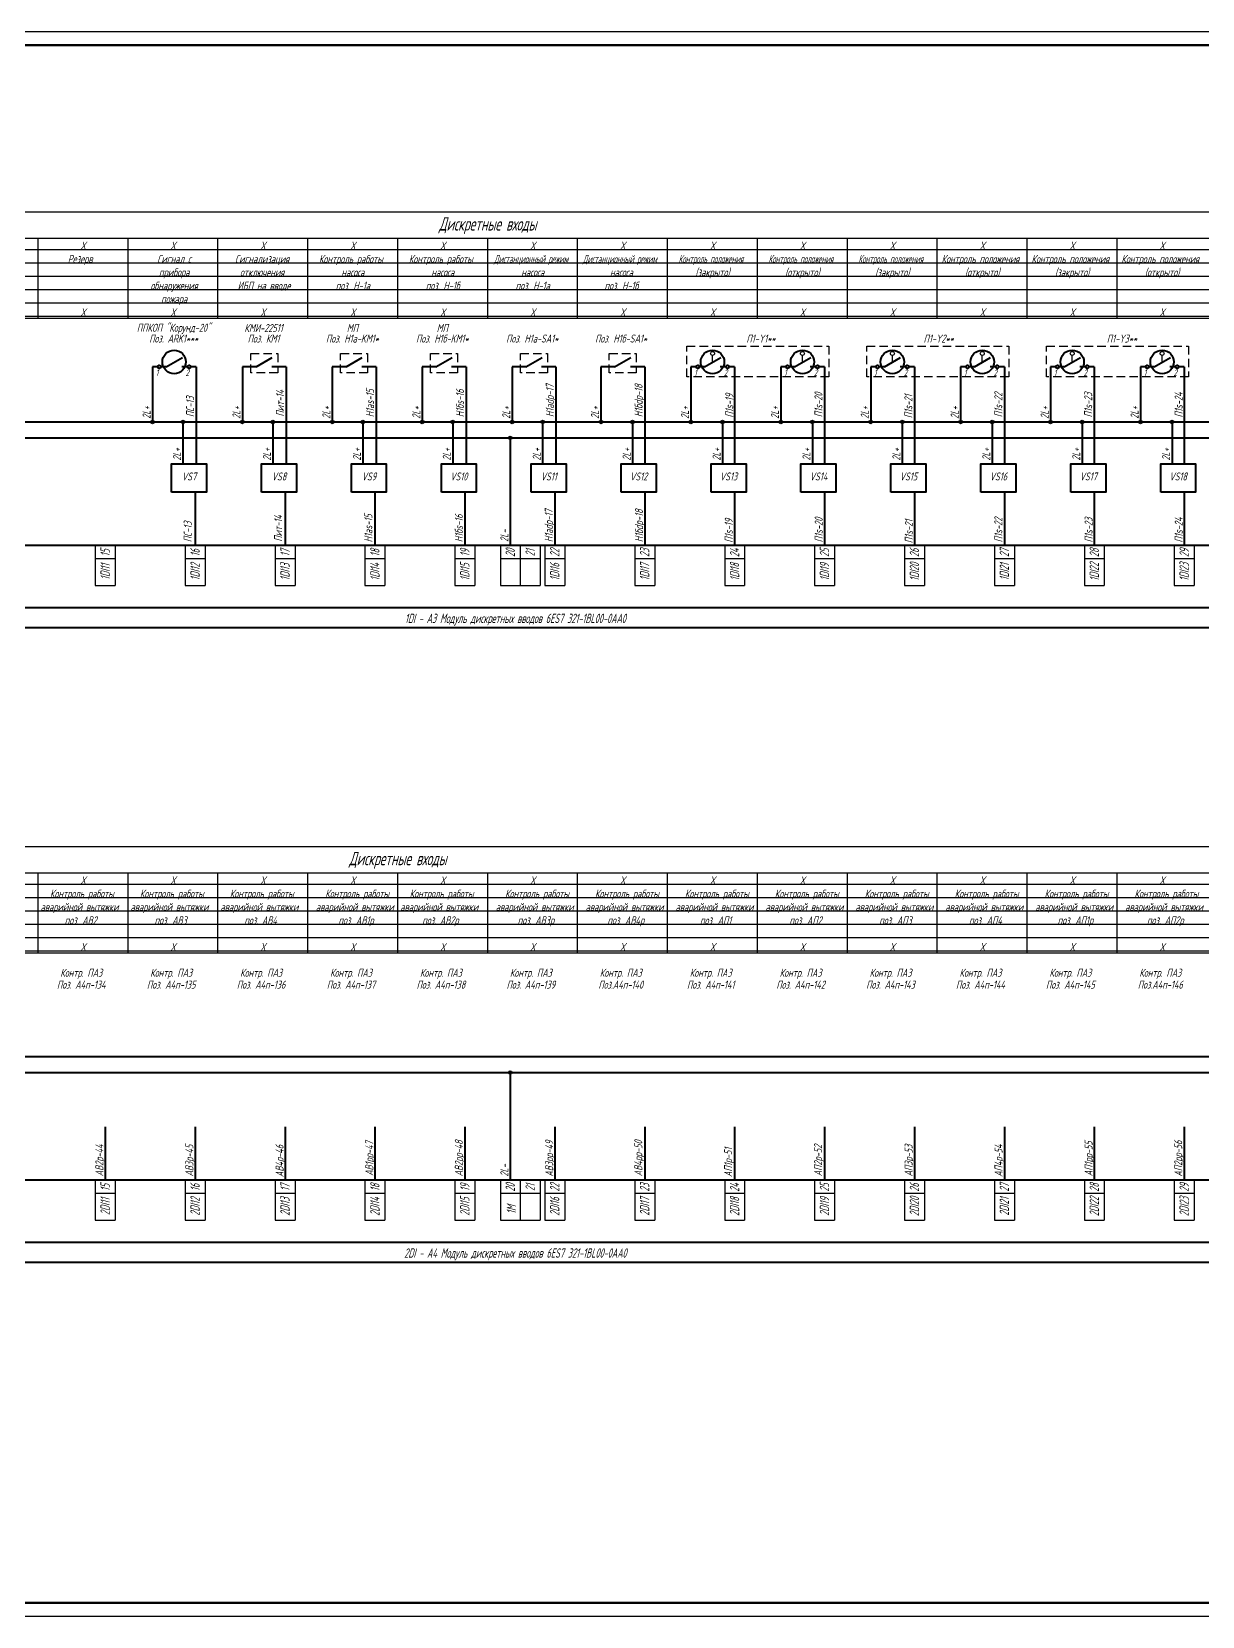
# Model space of a CAD drawing. Header units: millimetres. Extents: x -338 to 6826, y -8218 to 3153.
# Drawn here: x 2478 to 2917, y -812 to -218 of the extents above; entities that cross this region are included whole.
import ezdxf
from ezdxf.enums import TextEntityAlignment as Align

# ---------------------------------------------------------------- set-up
doc = ezdxf.new("R2010")
doc.units = ezdxf.units.MM
doc.linetypes.add('невидимая2', pattern=[4.7625, 3.175, -1.5875])
doc.layers.get('Defpoints').update_dxf_attribs({"color": 251})
for name, color, linetype, lineweight in [('Обводка', 6, 'Continuous', 25), ('Рамка тонкая', 5, 'Continuous', 25), ('Текст_КИП', 2, 'Continuous', 25), ('Толст.рамка', 7, 'Continuous', 60)]:
    doc.layers.add(name, color=color, linetype=linetype, lineweight=lineweight)
doc.layers.add('ТЕКСТ', color=2, linetype='Continuous')
doc.styles.add('Simplex', font='simplex.shx', dxfattribs={"width": 0.7, "oblique": 15})

msp = doc.modelspace()

# ---------------------------------------------------------------- hatches: boundary and pattern name
h = msp.add_hatch(color=256)
edge = h.paths.add_edge_path()
edge.add_arc((2523.1, -364.46), 0.664, 0, 360)
h = msp.add_hatch(color=256)
edge = h.paths.add_edge_path()
edge.add_arc((2534.53, -364.46), 0.664, 0, 360)
h = msp.add_hatch(color=256)
edge = h.paths.add_edge_path()
edge.add_arc((2556.82, -364.46), 0.664, 0, 360)
h = msp.add_hatch(color=256)
edge = h.paths.add_edge_path()
edge.add_arc((2568.25, -364.46), 0.664, 0, 360)
h = msp.add_hatch(color=256)
edge = h.paths.add_edge_path()
edge.add_arc((2590.54, -364.46), 0.664, 0, 360)
h = msp.add_hatch(color=256)
edge = h.paths.add_edge_path()
edge.add_arc((2601.97, -364.46), 0.664, 0, 360)
h = msp.add_hatch(color=256)
edge = h.paths.add_edge_path()
edge.add_arc((2624.27, -364.46), 0.664, 0, 360)
h = msp.add_hatch(color=256)
edge = h.paths.add_edge_path()
edge.add_arc((2635.69, -364.46), 0.664, 0, 360)
h = msp.add_hatch(color=256)
edge = h.paths.add_edge_path()
edge.add_arc((2657.99, -364.46), 0.664, 0, 360)
h = msp.add_hatch(color=256)
edge = h.paths.add_edge_path()
edge.add_arc((2669.41, -364.46), 0.664, 0, 360)
h = msp.add_hatch(color=256)
edge = h.paths.add_edge_path()
edge.add_arc((2691.29, -364.46), 0.664, 0, 360)
h = msp.add_hatch(color=256)
edge = h.paths.add_edge_path()
edge.add_arc((2703.14, -364.46), 0.664, 0, 360)
h = msp.add_hatch(color=256)
edge = h.paths.add_edge_path()
edge.add_arc((2725.01, -364.46), 0.664, 0, 360)
h = msp.add_hatch(color=256)
edge = h.paths.add_edge_path()
edge.add_arc((2736.86, -364.46), 0.664, 0, 360)
h = msp.add_hatch(color=256)
edge = h.paths.add_edge_path()
edge.add_arc((2758.73, -364.46), 0.664, 0, 360)
h = msp.add_hatch(color=256)
edge = h.paths.add_edge_path()
edge.add_arc((2770.58, -364.46), 0.664, 0, 360)
h = msp.add_hatch(color=256)
edge = h.paths.add_edge_path()
edge.add_arc((2792.45, -364.46), 0.664, 0, 360)
h = msp.add_hatch(color=256)
edge = h.paths.add_edge_path()
edge.add_arc((2804.3, -364.46), 0.664, 0, 360)
h = msp.add_hatch(color=256)
edge = h.paths.add_edge_path()
edge.add_arc((2826.17, -364.46), 0.664, 0, 360)
h = msp.add_hatch(color=256)
edge = h.paths.add_edge_path()
edge.add_arc((2838.03, -364.46), 0.664, 0, 360)
h = msp.add_hatch(color=256)
edge = h.paths.add_edge_path()
edge.add_arc((2859.9, -364.46), 0.664, 0, 360)
h = msp.add_hatch(color=256)
edge = h.paths.add_edge_path()
edge.add_arc((2871.75, -364.46), 0.664, 0, 360)
h = msp.add_hatch(color=256)
edge = h.paths.add_edge_path()
edge.add_arc((2893.62, -364.46), 0.664, 0, 360)
h = msp.add_hatch(color=256)
edge = h.paths.add_edge_path()
edge.add_arc((2905.47, -364.46), 0.664, 0, 360)
h = msp.add_hatch(color=256)
edge = h.paths.add_edge_path()
edge.add_arc((2657.29, -370.43), 0.664, 0, 360)
h = msp.add_hatch(color=256)
edge = h.paths.add_edge_path()
edge.add_arc((2657.29, -608.34), 0.664, 0, 360)

# ---------------------------------------------------------------- linework, layer by layer
at = {"lineweight": 40}
for p, q in [((2523.1, -343.8), (2523.1, -364.46)), ((2525.1, -343.8), (2523.1, -343.8)), ((2528.25, -343.8), (2526.25, -343.8)), ((2528.25, -343.8), (2534.31, -340.3)), ((2536.25, -343.8), (2534.12, -343.8)), ((2539.52, -343.8), (2537.39, -343.8)), ((2539.52, -343.8), (2539.52, -380.16)), ((2561.97, -343.8), (2556.82, -343.8)), ((2556.82, -343.8), (2556.82, -364.46)), ((2561.97, -343.8), (2568.03, -340.3)), ((2573.24, -343.8), (2567.85, -343.8)), ((2573.24, -343.8), (2573.24, -380.16)), ((2590.54, -343.8), (2590.54, -364.46)), ((2595.69, -343.8), (2590.54, -343.8)), ((2595.69, -343.8), (2601.75, -340.3)), ((2606.96, -343.8), (2601.57, -343.8)), ((2606.96, -343.8), (2606.96, -380.16)), ((2624.27, -343.8), (2624.27, -364.46)), ((2629.41, -343.8), (2624.27, -343.8)), ((2629.41, -343.8), (2635.48, -340.3)), ((2640.68, -343.8), (2635.29, -343.8)), ((2640.68, -343.8), (2640.68, -380.16)), ((2657.99, -343.8), (2657.99, -364.46)), ((2663.14, -343.8), (2657.99, -343.8)), ((2663.14, -343.8), (2669.2, -340.3)), ((2674.4, -343.8), (2669.01, -343.8)), ((2674.4, -343.8), (2674.4, -380.16)), ((2691.29, -343.8), (2691.29, -364.46)), ((2696.43, -343.8), (2691.29, -343.8)), ((2696.43, -343.8), (2702.49, -340.3)), ((2707.7, -343.8), (2702.31, -343.8)), ((2707.7, -343.8), (2707.7, -380.16)), ((2725.01, -343.8), (2725.01, -364.46)), ((2727.01, -343.8), (2725.01, -343.8)), ((2730.15, -343.8), (2728.15, -343.8)), ((2730.15, -343.8), (2736.22, -340.3)), ((2738.15, -343.8), (2736.03, -343.8)), ((2741.42, -343.8), (2739.3, -343.8)), ((2741.42, -343.8), (2741.42, -380.16)), ((2758.73, -343.8), (2758.73, -364.46)), ((2760.73, -343.8), (2758.73, -343.8)), ((2763.88, -343.8), (2761.88, -343.8)), ((2763.88, -343.8), (2769.94, -340.3)), ((2771.88, -343.8), (2769.75, -343.8)), ((2775.15, -343.8), (2773.02, -343.8)), ((2775.15, -343.8), (2775.15, -380.16)), ((2792.45, -343.8), (2792.45, -364.46)), ((2794.45, -343.8), (2792.45, -343.8)), ((2797.6, -343.8), (2795.6, -343.8)), ((2797.6, -343.8), (2803.66, -340.3)), ((2805.6, -343.8), (2803.48, -343.8)), ((2808.87, -343.8), (2806.75, -343.8)), ((2808.87, -343.8), (2808.87, -380.16)), ((2826.17, -343.8), (2826.17, -364.46)), ((2828.17, -343.8), (2826.17, -343.8)), ((2831.32, -343.8), (2829.32, -343.8)), ((2831.32, -343.8), (2837.38, -340.3)), ((2839.32, -343.8), (2837.2, -343.8)), ((2842.59, -343.8), (2840.47, -343.8)), ((2842.59, -343.8), (2842.59, -380.16)), ((2859.9, -343.8), (2859.9, -364.46)), ((2861.9, -343.8), (2859.9, -343.8)), ((2865.04, -343.8), (2863.04, -343.8)), ((2865.04, -343.8), (2871.11, -340.3)), ((2873.04, -343.8), (2870.92, -343.8)), ((2876.31, -343.8), (2874.19, -343.8)), ((2876.31, -343.8), (2876.31, -380.16)), ((2893.62, -343.8), (2893.62, -364.46)), ((2895.62, -343.8), (2893.62, -343.8)), ((2898.77, -343.8), (2896.77, -343.8)), ((2898.77, -343.8), (2904.83, -340.3)), ((2906.77, -343.8), (2904.64, -343.8)), ((2910.03, -343.8), (2907.91, -343.8)), ((2910.03, -343.8), (2910.03, -380.16)), ((2100.63, -364.46), (3175.25, -364.46)), ((2534.53, -364.46), (2534.53, -380.16)), ((2568.25, -364.46), (2568.25, -380.16)), ((2601.97, -364.46), (2601.97, -380.16)), ((2635.69, -364.46), (2635.69, -380.16)), ((2669.41, -364.46), (2669.41, -380.16)), ((2703.14, -364.46), (2703.14, -380.16)), ((2736.86, -364.46), (2736.86, -380.16)), ((2770.58, -364.46), (2770.58, -380.16)), ((2804.3, -364.46), (2804.3, -380.16)), ((2838.03, -364.46), (2838.03, -380.16)), ((2871.75, -364.46), (2871.75, -380.16)), ((2905.47, -364.46), (2905.47, -380.16)), ((2100.63, -370.43), (3190.5, -370.43)), ((2657.29, -370.43), (2657.29, -410.65)), ((2539.09, -390.73), (2539.09, -410.65)), ((2572.81, -390.73), (2572.81, -410.65)), ((2606.53, -390.73), (2606.53, -410.65)), ((2640.26, -390.73), (2640.26, -410.65)), ((2673.98, -390.73), (2673.98, -410.65)), ((2707.7, -390.73), (2707.7, -410.65)), ((2741.42, -390.73), (2741.42, -410.65)), ((2775.15, -390.73), (2775.15, -410.65)), ((2808.87, -390.73), (2808.87, -410.65)), ((2842.59, -390.73), (2842.59, -410.65)), ((2876.31, -390.73), (2876.31, -410.65)), ((2910.03, -390.73), (2910.03, -410.65)), ((2115.62, -410.65), (3202.77, -410.65)), ((2115.62, -433.96), (3202.77, -433.96)), ((2115.62, -441.46), (3202.77, -441.46)), ((2100.63, -602.37), (3095.15, -602.37)), ((2100.63, -608.34), (3190.5, -608.34)), ((2657.29, -608.34), (2657.29, -648.56)), ((2505.37, -628.63), (2505.37, -648.56)), ((2539.09, -628.63), (2539.09, -648.56)), ((2572.81, -628.63), (2572.81, -648.56)), ((2606.53, -628.63), (2606.53, -648.56)), ((2640.26, -628.63), (2640.26, -648.56)), ((2673.98, -628.63), (2673.98, -648.56)), ((2707.7, -628.63), (2707.7, -648.56)), ((2741.42, -628.63), (2741.42, -648.56)), ((2775.15, -628.63), (2775.15, -648.56)), ((2808.87, -628.63), (2808.87, -648.56)), ((2842.59, -628.63), (2842.59, -648.56)), ((2876.31, -628.63), (2876.31, -648.56)), ((2910.03, -628.63), (2910.03, -648.56)), ((2115.62, -648.56), (3202.77, -648.56)), ((2115.62, -671.87), (3202.77, -671.87)), ((2115.62, -679.36), (3202.77, -679.36))]:
    msp.add_line(p, q, dxfattribs=at)
for p, q in [((2733.13, -341.96), (2733.13, -339.54)), ((2766.85, -341.96), (2766.85, -339.54)), ((2800.57, -341.96), (2800.57, -339.54)), ((2834.3, -341.96), (2834.3, -339.54)), ((2868.02, -341.96), (2868.02, -339.54)), ((2901.74, -341.96), (2901.74, -339.54))]:
    msp.add_line(p, q)
at = {"lineweight": 30}
for p, q in [((2501.63, -410.65), (2501.63, -425.8)), ((2501.63, -415.65), (2509.1, -415.65)), ((2509.1, -410.65), (2509.1, -425.8)), ((2535.36, -410.65), (2535.36, -425.8)), ((2535.36, -415.65), (2542.82, -415.65)), ((2542.82, -410.65), (2542.82, -425.8)), ((2569.08, -410.65), (2569.08, -425.8)), ((2569.08, -415.65), (2576.55, -415.65)), ((2576.55, -410.65), (2576.55, -425.8)), ((2602.8, -410.65), (2602.8, -425.8)), ((2602.8, -415.65), (2610.27, -415.65)), ((2610.27, -410.65), (2610.27, -425.8)), ((2636.52, -410.65), (2636.52, -425.8)), ((2636.52, -415.65), (2643.99, -415.65)), ((2643.99, -410.65), (2643.99, -425.8)), ((2653.56, -410.65), (2653.56, -425.8)), ((2653.56, -415.65), (2661.03, -415.65)), ((2661.03, -410.65), (2661.03, -425.8)), ((2661.03, -415.65), (2668.5, -415.65)), ((2668.5, -410.65), (2668.5, -425.8)), ((2670.24, -410.65), (2670.24, -425.8)), ((2670.24, -415.65), (2677.71, -415.65)), ((2677.71, -410.65), (2677.71, -425.8)), ((2703.97, -410.65), (2703.97, -425.8)), ((2703.97, -415.65), (2711.44, -415.65)), ((2711.44, -410.65), (2711.44, -425.8)), ((2737.69, -410.65), (2737.69, -425.8)), ((2737.69, -415.65), (2745.16, -415.65)), ((2745.16, -410.65), (2745.16, -425.8)), ((2771.41, -410.65), (2771.41, -425.8)), ((2771.41, -415.65), (2778.88, -415.65)), ((2778.88, -410.65), (2778.88, -425.8)), ((2805.13, -410.65), (2805.13, -425.8)), ((2805.13, -415.65), (2812.6, -415.65)), ((2812.6, -410.65), (2812.6, -425.8)), ((2838.86, -410.65), (2838.86, -425.8)), ((2838.86, -415.65), (2846.32, -415.65)), ((2846.32, -410.65), (2846.32, -425.8)), ((2872.58, -410.65), (2872.58, -425.8)), ((2872.58, -415.65), (2880.05, -415.65)), ((2880.05, -410.65), (2880.05, -425.8)), ((2906.3, -410.65), (2906.3, -425.8)), ((2906.3, -415.65), (2913.77, -415.65)), ((2913.77, -410.65), (2913.77, -425.8)), ((2501.63, -425.8), (2509.1, -425.8)), ((2535.36, -425.8), (2542.82, -425.8)), ((2569.08, -425.8), (2576.55, -425.8)), ((2602.8, -425.8), (2610.27, -425.8)), ((2636.52, -425.8), (2643.99, -425.8)), ((2653.56, -425.8), (2661.03, -425.8)), ((2661.03, -425.8), (2668.5, -425.8)), ((2670.24, -425.8), (2677.71, -425.8)), ((2703.97, -425.8), (2711.44, -425.8)), ((2737.69, -425.8), (2745.16, -425.8)), ((2771.41, -425.8), (2778.88, -425.8)), ((2805.13, -425.8), (2812.6, -425.8)), ((2838.86, -425.8), (2846.32, -425.8)), ((2872.58, -425.8), (2880.05, -425.8)), ((2906.3, -425.8), (2913.77, -425.8)), ((2501.63, -648.56), (2501.63, -663.7)), ((2509.1, -648.56), (2509.1, -663.7)), ((2535.36, -648.56), (2535.36, -663.7)), ((2542.82, -648.56), (2542.82, -663.7)), ((2569.08, -648.56), (2569.08, -663.7)), ((2576.55, -648.56), (2576.55, -663.7)), ((2602.8, -648.56), (2602.8, -663.7)), ((2610.27, -648.56), (2610.27, -663.7)), ((2636.52, -648.56), (2636.52, -663.7)), ((2643.99, -648.56), (2643.99, -663.7)), ((2653.56, -648.56), (2653.56, -663.7)), ((2661.03, -648.56), (2661.03, -663.7)), ((2668.5, -648.56), (2668.5, -663.7)), ((2670.24, -648.56), (2670.24, -663.7)), ((2677.71, -648.56), (2677.71, -663.7)), ((2703.97, -648.56), (2703.97, -663.7)), ((2711.44, -648.56), (2711.44, -663.7)), ((2737.69, -648.56), (2737.69, -663.7)), ((2745.16, -648.56), (2745.16, -663.7)), ((2771.41, -648.56), (2771.41, -663.7)), ((2778.88, -648.56), (2778.88, -663.7)), ((2805.13, -648.56), (2805.13, -663.7)), ((2812.6, -648.56), (2812.6, -663.7)), ((2838.86, -648.56), (2838.86, -663.7)), ((2846.32, -648.56), (2846.32, -663.7)), ((2872.58, -648.56), (2872.58, -663.7)), ((2880.05, -648.56), (2880.05, -663.7)), ((2906.3, -648.56), (2906.3, -663.7)), ((2913.77, -648.56), (2913.77, -663.7)), ((2501.63, -653.56), (2509.1, -653.56)), ((2535.36, -653.56), (2542.82, -653.56)), ((2569.08, -653.56), (2576.55, -653.56)), ((2602.8, -653.56), (2610.27, -653.56)), ((2636.52, -653.56), (2643.99, -653.56)), ((2653.56, -653.56), (2661.03, -653.56)), ((2661.03, -653.56), (2668.5, -653.56)), ((2670.24, -653.56), (2677.71, -653.56)), ((2703.97, -653.56), (2711.44, -653.56)), ((2737.69, -653.56), (2745.16, -653.56)), ((2771.41, -653.56), (2778.88, -653.56)), ((2805.13, -653.56), (2812.6, -653.56)), ((2838.86, -653.56), (2846.32, -653.56)), ((2872.58, -653.56), (2880.05, -653.56)), ((2906.3, -653.56), (2913.77, -653.56)), ((2501.63, -663.7), (2509.1, -663.7)), ((2535.36, -663.7), (2542.82, -663.7)), ((2569.08, -663.7), (2576.55, -663.7)), ((2602.8, -663.7), (2610.27, -663.7)), ((2636.52, -663.7), (2643.99, -663.7)), ((2653.56, -663.7), (2661.03, -663.7)), ((2661.03, -663.7), (2668.5, -663.7)), ((2670.24, -663.7), (2677.71, -663.7)), ((2703.97, -663.7), (2711.44, -663.7)), ((2737.69, -663.7), (2745.16, -663.7)), ((2771.41, -663.7), (2778.88, -663.7)), ((2805.13, -663.7), (2812.6, -663.7)), ((2838.86, -663.7), (2846.32, -663.7)), ((2872.58, -663.7), (2880.05, -663.7)), ((2906.3, -663.7), (2913.77, -663.7))]:
    msp.add_line(p, q, dxfattribs=at)
at = {"linetype": 'невидимая2'}
for points in [[(2723.5, -336.02), (2776.79, -336.02), (2776.79, -347.57), (2723.5, -347.57)], [(2790.94, -336.02), (2844.24, -336.02), (2844.24, -347.57), (2790.94, -347.57)], [(2858.39, -336.02), (2911.68, -336.02), (2911.68, -347.57), (2858.39, -347.57)], [(2559.93, -338.82), (2570.07, -338.82), (2570.07, -346.11), (2559.93, -346.11)], [(2593.66, -338.82), (2603.79, -338.82), (2603.79, -346.11), (2593.66, -346.11)], [(2627.38, -338.82), (2637.51, -338.82), (2637.51, -346.11), (2627.38, -346.11)], [(2661.1, -338.82), (2671.23, -338.82), (2671.23, -346.11), (2661.1, -346.11)], [(2694.4, -338.82), (2704.53, -338.82), (2704.53, -346.11), (2694.4, -346.11)]]:
    msp.add_lwpolyline(points, close=True, dxfattribs=at)
at = {"lineweight": 40}
for points in [[(2530.26, -390.73), (2530.26, -380.16), (2543.36, -380.16), (2543.36, -390.73)], [(2563.98, -390.73), (2563.98, -380.16), (2577.08, -380.16), (2577.08, -390.73)], [(2597.7, -390.73), (2597.7, -380.16), (2610.8, -380.16), (2610.8, -390.73)], [(2631.43, -390.73), (2631.43, -380.16), (2644.52, -380.16), (2644.52, -390.73)], [(2665.15, -390.73), (2665.15, -380.16), (2678.25, -380.16), (2678.25, -390.73)], [(2698.87, -390.73), (2698.87, -380.16), (2711.97, -380.16), (2711.97, -390.73)], [(2732.59, -390.73), (2732.59, -380.16), (2745.69, -380.16), (2745.69, -390.73)], [(2766.31, -390.73), (2766.31, -380.16), (2779.41, -380.16), (2779.41, -390.73)], [(2800.04, -390.73), (2800.04, -380.16), (2813.13, -380.16), (2813.13, -390.73)], [(2833.76, -390.73), (2833.76, -380.16), (2846.86, -380.16), (2846.86, -390.73)], [(2867.48, -390.73), (2867.48, -380.16), (2880.58, -380.16), (2880.58, -390.73)], [(2901.2, -390.73), (2901.2, -380.16), (2914.3, -380.16), (2914.3, -390.73)]]:
    msp.add_lwpolyline(points, close=True, dxfattribs=at)
for centre, radius in [((2531.22, -341.96), 4.41), ((2733.13, -341.96), 4.41), ((2766.85, -341.96), 4.41), ((2800.57, -341.96), 4.41), ((2834.3, -341.96), 4.41), ((2868.02, -341.96), 4.41), ((2901.74, -341.96), 4.41), ((2525.67, -343.8), 0.573), ((2536.82, -343.8), 0.573), ((2727.58, -343.8), 0.573), ((2738.73, -343.8), 0.573), ((2761.3, -343.8), 0.573), ((2772.45, -343.8), 0.573), ((2795.03, -343.8), 0.573), ((2806.17, -343.8), 0.573), ((2828.75, -343.8), 0.573), ((2839.89, -343.8), 0.573), ((2862.47, -343.8), 0.573), ((2873.62, -343.8), 0.573), ((2896.19, -343.8), 0.573), ((2907.34, -343.8), 0.573)]:
    msp.add_circle(centre, radius, dxfattribs=at)
for centre, radius in [((2733.13, -338.79), 0.75), ((2766.85, -338.79), 0.75), ((2800.57, -338.79), 0.75), ((2834.3, -338.79), 0.75), ((2868.02, -338.79), 0.75), ((2901.74, -338.79), 0.75), ((2523.1, -364.46), 0.664), ((2534.53, -364.46), 0.664), ((2556.82, -364.46), 0.664), ((2568.25, -364.46), 0.664), ((2590.54, -364.46), 0.664), ((2601.97, -364.46), 0.664), ((2624.27, -364.46), 0.664), ((2635.69, -364.46), 0.664), ((2657.99, -364.46), 0.664), ((2669.41, -364.46), 0.664), ((2691.29, -364.46), 0.664), ((2703.14, -364.46), 0.664), ((2725.01, -364.46), 0.664), ((2736.86, -364.46), 0.664), ((2758.73, -364.46), 0.664), ((2770.58, -364.46), 0.664), ((2792.45, -364.46), 0.664), ((2804.3, -364.46), 0.664), ((2826.17, -364.46), 0.664), ((2838.03, -364.46), 0.664), ((2859.9, -364.46), 0.664), ((2871.75, -364.46), 0.664), ((2893.62, -364.46), 0.664), ((2905.47, -364.46), 0.664), ((2657.29, -370.43), 0.664), ((2657.29, -608.34), 0.664)]:
    msp.add_circle(centre, radius)
at = {"layer": 'Defpoints'}
for p, q in [((2113.35, -299.86), (3188.38, -299.86)), ((2113.35, -304.86), (3188.38, -304.86)), ((2113.35, -309.86), (3188.38, -309.86)), ((2113.35, -314.86), (3188.38, -314.86)), ((2113.35, -319.86), (3188.38, -319.86)), ((2113.35, -324.86), (3188.38, -324.86)), ((2109.27, -537.77), (3188.38, -537.77)), ((2109.27, -542.77), (3188.38, -542.77)), ((2109.27, -547.77), (3188.38, -547.77)), ((2109.27, -552.77), (3188.38, -552.77)), ((2109.27, -557.77), (3188.38, -557.77)), ((2109.27, -562.77), (3188.38, -562.77))]:
    msp.add_line(p, q, dxfattribs=at)
at = {"layer": 'Обводка', "lineweight": 30}
for p, q in [((2109.27, -285.71), (3188.38, -285.71)), ((3188.38, -295.71), (2109.27, -295.71)), ((2480.21, -325.71), (2480.21, -295.71)), ((2480.21, -325.71), (2480.21, -295.71)), ((2513.94, -325.71), (2513.94, -295.71)), ((2513.94, -325.71), (2513.94, -295.71)), ((2547.66, -325.71), (2547.66, -295.71)), ((2547.66, -325.71), (2547.66, -295.71)), ((2581.38, -325.71), (2581.38, -295.71)), ((2581.38, -325.71), (2581.38, -295.71)), ((2615.1, -325.71), (2615.1, -295.71)), ((2648.82, -325.71), (2648.82, -295.71)), ((2682.55, -325.71), (2682.55, -295.71)), ((2716.27, -325.71), (2716.27, -295.71)), ((2749.99, -325.71), (2749.99, -295.71)), ((2783.71, -325.71), (2783.71, -295.71)), ((2817.44, -325.71), (2817.44, -295.71)), ((2851.16, -325.71), (2851.16, -295.71)), ((2884.88, -325.71), (2884.88, -295.71)), ((3188.38, -325.71), (2109.27, -325.71)), ((2109.27, -523.61), (3188.38, -523.61)), ((3188.38, -533.61), (2109.27, -533.61)), ((2480.21, -563.61), (2480.21, -533.61)), ((2480.21, -563.61), (2480.21, -533.61)), ((2513.94, -563.61), (2513.94, -533.61)), ((2513.94, -563.61), (2513.94, -533.61)), ((2547.66, -563.61), (2547.66, -533.61)), ((2547.66, -563.61), (2547.66, -533.61)), ((2581.38, -563.61), (2581.38, -533.61)), ((2615.1, -563.61), (2615.1, -533.61)), ((2648.82, -563.61), (2648.82, -533.61)), ((2682.55, -563.61), (2682.55, -533.61)), ((2716.27, -563.61), (2716.27, -533.61)), ((2749.99, -563.61), (2749.99, -533.61)), ((2783.71, -563.61), (2783.71, -533.61)), ((2817.44, -563.61), (2817.44, -533.61)), ((2851.16, -563.61), (2851.16, -533.61)), ((2884.88, -563.61), (2884.88, -533.61)), ((3188.38, -563.61), (2109.27, -563.61))]:
    msp.add_line(p, q, dxfattribs=at)
at = {"layer": 'Рамка тонкая'}
for p, q in [((3508.69, -218.17), (2036.94, -218.17)), ((2036.94, -812.17), (3508.69, -812.17))]:
    msp.add_line(p, q, dxfattribs=at)
at = {"layer": 'Толст.рамка'}
for p, q in [((2056.94, -223.17), (3473.69, -223.17)), ((3503.69, -807.17), (2056.94, -807.17))]:
    msp.add_line(p, q, dxfattribs=at)

# ---------------------------------------------------------------- texts
at = {"layer": 'Defpoints', "style": 'Simplex', "oblique": 15, "width": 0.6}
for p in [(2497.07, -299.86), (2530.8, -299.86), (2564.52, -299.86), (2598.24, -299.86), (2631.96, -299.86), (2665.69, -299.86), (2699.41, -299.86), (2733.13, -299.86), (2766.85, -299.86), (2800.57, -299.86), (2834.3, -299.86), (2868.02, -299.86), (2901.74, -299.86), (2497.07, -324.86), (2530.8, -324.86), (2564.52, -324.86), (2598.24, -324.86), (2631.96, -324.86), (2665.69, -324.86), (2699.41, -324.86), (2733.13, -324.86), (2766.85, -324.86), (2800.57, -324.86), (2834.3, -324.86), (2868.02, -324.86), (2901.74, -324.86), (2497.07, -537.77), (2497.07, -537.77), (2530.8, -537.77), (2530.8, -537.77), (2564.52, -537.77), (2564.52, -537.77), (2598.24, -537.77), (2598.24, -537.77), (2631.96, -537.77), (2631.96, -537.77), (2665.69, -537.77), (2665.69, -537.77), (2699.41, -537.77), (2699.41, -537.77), (2733.13, -537.77), (2733.13, -537.77), (2766.85, -537.77), (2766.85, -537.77), (2800.57, -537.77), (2800.57, -537.77), (2834.3, -537.77), (2834.3, -537.77), (2868.02, -537.77), (2868.02, -537.77), (2901.74, -537.77), (2901.74, -537.77), (2497.07, -562.77), (2497.07, -562.77), (2530.8, -562.77), (2530.8, -562.77), (2564.52, -562.77), (2564.52, -562.77), (2598.24, -562.77), (2598.24, -562.77), (2631.96, -562.77), (2631.96, -562.77), (2665.69, -562.77), (2665.69, -562.77), (2699.41, -562.77), (2699.41, -562.77), (2733.13, -562.77), (2733.13, -562.77), (2766.85, -562.77), (2766.85, -562.77), (2800.57, -562.77), (2800.57, -562.77), (2834.3, -562.77), (2834.3, -562.77), (2868.02, -562.77), (2868.02, -562.77), (2901.74, -562.77), (2901.74, -562.77)]:
    msp.add_text('Х', height=3, dxfattribs=at).set_placement(p, align=Align.CENTER)
at = {"layer": 'Обводка', "style": 'Simplex', "oblique": 15, "width": 0.6}
for s, p in [('15', (2507.09, -413.52)), ('16', (2540.81, -413.52)), ('17', (2574.53, -413.52)), ('18', (2608.25, -413.52)), ('19', (2641.98, -413.52)), ('20', (2659.01, -413.52)), ('21', (2666.48, -413.52)), ('22', (2675.7, -413.52)), ('23', (2709.42, -413.52)), ('24', (2743.14, -413.52)), ('25', (2776.87, -413.52)), ('26', (2810.59, -413.52)), ('27', (2844.31, -413.52)), ('28', (2878.03, -413.52)), ('29', (2911.75, -413.52)), ('15', (2507.09, -651.43)), ('16', (2540.81, -651.43)), ('17', (2574.53, -651.43)), ('18', (2608.25, -651.43)), ('19', (2641.98, -651.43)), ('20', (2659.01, -651.43)), ('21', (2666.48, -651.43)), ('22', (2675.7, -651.43)), ('23', (2709.42, -651.43)), ('24', (2743.14, -651.43)), ('25', (2776.87, -651.43)), ('26', (2810.59, -651.43)), ('27', (2844.31, -651.43)), ('28', (2878.03, -651.43)), ('29', (2911.75, -651.43))]:
    msp.add_text(s, height=3.5, rotation=90, dxfattribs=at).set_placement(p, align=Align.CENTER)
at = {"layer": 'Обводка', "lineweight": -3, "style": 'Simplex', "oblique": 15, "width": 0.6}
for s, p in [('1DI11', (2507.09, -420.68)), ('1DI12', (2540.81, -420.68)), ('1DI13', (2574.53, -420.68)), ('1DI14', (2608.25, -420.68)), ('1DI15', (2641.98, -420.68)), ('1DI16', (2675.7, -420.68)), ('1DI17', (2709.42, -420.68)), ('1DI18', (2743.14, -420.68)), ('1DI19', (2776.87, -420.68)), ('1DI20', (2810.59, -420.68)), ('1DI21', (2844.31, -420.68)), ('1DI22', (2878.03, -420.68)), ('1DI23', (2911.75, -420.68)), ('2DI11', (2507.09, -658.58)), ('2DI12', (2540.81, -658.58)), ('2DI13', (2574.53, -658.58)), ('2DI14', (2608.25, -658.58)), ('2DI15', (2641.98, -658.58)), ('2DI16', (2675.7, -658.58)), ('2DI17', (2709.42, -658.58)), ('2DI18', (2743.14, -658.58)), ('2DI19', (2776.87, -658.58)), ('2DI20', (2810.59, -658.58)), ('2DI21', (2844.31, -658.58)), ('2DI22', (2878.03, -658.58)), ('2DI23', (2911.75, -658.58))]:
    msp.add_text(s, height=3.5, rotation=90, dxfattribs=at).set_placement(p, align=Align.CENTER)
at = {"layer": 'ТЕКСТ', "lineweight": -3, "style": 'Simplex', "oblique": 15, "width": 0.6}
for p in [(2648.82, -292.72), (2615.1, -530.63)]:
    msp.add_text('Дискретные входы', height=5, dxfattribs=at).set_placement(p, align=Align.CENTER)
at = {"layer": 'ТЕКСТ', "color": 3, "style": 'Simplex', "oblique": 15}
for s, width, p in [('Резерв', 0.6, (2495.98, -304.86)), ('Сигнал с', 0.6, (2531.22, -304.86)), ('Сигнализация ', 0.6, (2564.94, -304.86)), ('Контроль работы ', 0.6, (2598.24, -304.86)), ('Контроль работы ', 0.6, (2631.96, -304.86)), ('Дистанционный режим ', 0.5, (2665.69, -304.86)), ('Дистанционный режим ', 0.5, (2698.98, -304.86)), ('Контроль положения ', 0.5, (2733.13, -304.86)), ('Контроль положения ', 0.5, (2766.85, -304.86)), ('Контроль положения ', 0.5, (2800.57, -304.86)), ('Контроль положения ', 0.6, (2834.3, -304.86)), ('Контроль положения ', 0.6, (2868.02, -304.86)), ('Контроль положения ', 0.6, (2901.74, -304.86)), ('прибора', 0.6, (2531.22, -309.86)), ('отключения ', 0.6, (2564.94, -309.86)), ('насоса', 0.6, (2598.24, -309.86)), ('насоса', 0.6, (2631.96, -309.86)), ('насоса', 0.6, (2665.69, -309.86)), ('насоса', 0.6, (2698.98, -309.86)), ('(закрыто)', 0.6, (2733.13, -309.86)), ('(открыто)', 0.6, (2766.85, -309.86)), ('(закрыто)', 0.6, (2800.57, -309.86)), ('(открыто)', 0.6, (2834.3, -309.86)), ('(закрыто)', 0.6, (2868.02, -309.86)), ('(открыто)', 0.6, (2901.74, -309.86)), ('обнаружения', 0.6, (2531.22, -314.86)), ('ИБП на вводе', 0.6, (2564.94, -314.86)), ('поз. Н-1а', 0.6, (2598.24, -314.86)), ('поз. Н-1б', 0.6, (2631.96, -314.86)), ('поз. Н-1а', 0.6, (2665.69, -314.86)), ('поз. Н-1б', 0.6, (2698.98, -314.86)), ('пожара', 0.6, (2531.22, -319.86)), ('Контроль работы', 0.6, (2496.64, -542.77)), ('Контроль работы', 0.6, (2530.36, -542.77)), ('Контроль работы', 0.6, (2564.08, -542.77)), ('Контроль работы', 0.6, (2599.87, -542.77)), ('Контроль работы', 0.6, (2631.53, -542.77)), ('Контроль работы', 0.6, (2667.32, -542.77)), ('Контроль работы', 0.6, (2701.04, -542.77)), ('Контроль работы', 0.6, (2734.76, -542.77)), ('Контроль работы', 0.6, (2768.48, -542.77)), ('Контроль работы', 0.6, (2802.21, -542.77)), ('Контроль работы', 0.6, (2835.93, -542.77)), ('Контроль работы', 0.6, (2869.65, -542.77)), ('Контроль работы', 0.6, (2903.37, -542.77)), ('аварийной вытяжки', 0.6, (2495.75, -547.77)), ('аварийной вытяжки', 0.6, (2529.47, -547.77)), ('аварийной вытяжки', 0.6, (2563.19, -547.77)), ('аварийной вытяжки', 0.6, (2598.98, -547.77)), ('аварийной вытяжки', 0.6, (2630.64, -547.77)), ('аварийной вытяжки', 0.6, (2666.43, -547.77)), ('аварийной вытяжки', 0.6, (2700.15, -547.77)), ('аварийной вытяжки', 0.6, (2733.87, -547.77)), ('аварийной вытяжки', 0.6, (2767.6, -547.77)), ('аварийной вытяжки', 0.6, (2801.32, -547.77)), ('аварийной вытяжки', 0.6, (2835.04, -547.77)), ('аварийной вытяжки', 0.6, (2868.76, -547.77)), ('аварийной вытяжки', 0.6, (2902.48, -547.77)), (' поз. АВ2', 0.6, (2495.48, -552.77)), (' поз. АВ3', 0.6, (2529.2, -552.77)), (' поз. АВ4', 0.6, (2562.92, -552.77)), (' поз. АВ1р', 0.6, (2598.71, -552.77)), (' поз. АВ2р', 0.6, (2630.36, -552.77)), (' поз. АВ3р', 0.6, (2666.16, -552.77)), (' поз. АВ4р', 0.6, (2699.88, -552.77)), (' поз. АП1', 0.6, (2733.6, -552.77)), (' поз. АП2', 0.6, (2767.32, -552.77)), (' поз. АП3', 0.6, (2801.04, -552.77)), (' поз. АП4', 0.6, (2834.77, -552.77)), (' поз. АП1р', 0.6, (2868.49, -552.77)), (' поз. АП2р', 0.6, (2902.21, -552.77))]:
    msp.add_text(s, height=3, dxfattribs=dict(at, width=width)).set_placement(p, align=Align.CENTER)
at = {"layer": 'ТЕКСТ', "color": 6, "style": 'Simplex', "oblique": 15, "width": 0.6}
for s, p in [('ППКОП "Корунд-20"', (2531.04, -329.26)), ('Поз. ARK1***', (2531.04, -333.2)), ('КМИ-22511', (2564.76, -329.26)), ('Поз. КМ1', (2564.76, -333.2)), ('Поз. Н1а-KM1*', (2598.06, -333.2)), ('МП', (2598.06, -329.26)), ('Поз. Н1б-KM1*', (2631.78, -333.2)), ('МП', (2631.78, -329.26)), ('Поз. Н1а-SA1*', (2665.5, -333.2)), ('Поз. Н1б-SA1*', (2698.8, -333.2)), ('Поз. А4п-134', (2496.39, -575.38)), ('Поз. А4п-135', (2530.11, -575.38)), ('Поз. А4п-136', (2563.83, -575.38)), ('Поз. А4п-137', (2597.56, -575.38)), ('Поз. А4п-138', (2631.28, -575.38)), ('Поз. А4п-139', (2665, -575.38)), ('Поз.А4п-140', (2698.72, -575.38)), ('Поз. А4п-141', (2732.45, -575.38)), ('Поз. А4п-142', (2766.17, -575.38)), ('Поз. А4п-143', (2799.89, -575.38)), ('Поз. А4п-144', (2833.61, -575.38)), ('Поз. А4п-145', (2867.33, -575.38)), ('Поз.А4п-146', (2901.06, -575.38))]:
    msp.add_text(s, height=3, dxfattribs=at).set_placement(p, align=Align.MIDDLE)
at = {"layer": 'ТЕКСТ', "color": 3, "style": 'Simplex', "oblique": 15, "width": 0.6}
for s, p in [('П1-Y1**', (2751.26, -333.2)), ('П1-Y2**', (2817.91, -333.2)), ('П1-Y3**', (2886.65, -333.2)), ('Контр. ПАЗ', (2496.39, -571.33)), ('Контр. ПАЗ', (2530.11, -571.33)), ('Контр. ПАЗ', (2563.83, -571.33)), ('Контр. ПАЗ', (2597.56, -571.33)), ('Контр. ПАЗ', (2631.28, -571.33)), ('Контр. ПАЗ', (2665, -571.33)), ('Контр. ПАЗ', (2698.72, -571.33)), ('Контр. ПАЗ', (2732.45, -571.33)), ('Контр. ПАЗ', (2766.17, -571.33)), ('Контр. ПАЗ', (2799.89, -571.33)), ('Контр. ПАЗ', (2833.61, -571.33)), ('Контр. ПАЗ', (2867.33, -571.33)), ('Контр. ПАЗ', (2901.06, -571.33))]:
    msp.add_text(s, height=3, dxfattribs=at).set_placement(p, align=Align.MIDDLE)
at = {"layer": 'ТЕКСТ', "color": 2, "style": 'Simplex', "oblique": 15, "width": 0.6}
for s, p in [('1', (2524.35, -347.26)), ('2', (2535.49, -347.26)), ('1', (2726.26, -347.26)), ('2', (2737.4, -347.26)), ('1', (2759.98, -347.26)), ('2', (2771.13, -347.26)), ('1', (2793.7, -347.26)), ('2', (2804.85, -347.26)), ('1', (2827.42, -347.26)), ('2', (2838.57, -347.26)), ('1', (2861.15, -347.26)), ('2', (2872.29, -347.26)), ('1', (2894.87, -347.26)), ('2', (2906.01, -347.26))]:
    msp.add_text(s, height=2.5, dxfattribs=at).set_placement(p)
at = {"layer": 'ТЕКСТ', "style": 'Simplex', "oblique": 15, "width": 0.6}
for s, p in [('Н1аdp-17', (2673.61, -350.37)), ('Н1бdp-18', (2706.91, -350.37)), ('ПС-13', (2538.72, -354.91)), ('Пит-14', (2572.44, -352.51)), ('Н1аs-15', (2606.17, -352.17)), ('Н1бs-16', (2639.89, -352.25)), ('П1s-19', (2740.93, -353.88)), ('П1s-20', (2774.35, -353.45)), ('П1s-21', (2808.07, -354.23)), ('П1s-22', (2841.8, -353.45)), ('П1s-23', (2875.52, -353.45)), ('П1s-24', (2909.44, -353.37)), ('Н1аdp-17', (2673.21, -397.26)), ('Н1бdp-18', (2707.06, -397.26)), ('ПС-13', (2537.82, -401.8)), ('Пит-14', (2571.73, -399.4)), ('Н1аs-15', (2605.54, -399.06)), ('Н1бs-16', (2639.5, -399.14)), ('П1s-19', (2740.71, -400.77)), ('П1s-20', (2774.45, -400.34)), ('П1s-21', (2808.24, -401.11)), ('П1s-22', (2841.82, -400.34)), ('П1s-23', (2875.67, -400.34)), ('П1s-24', (2909.47, -400.26)), ('АВ2р-44', (2504.68, -635.31)), ('АВ3р-45', (2538.42, -635.4)), ('АВ4р-46', (2572.25, -635.49)), ('АВ1рр-47', (2605.92, -634.11)), ('АВ2рр-48', (2639.49, -633.77)), ('АВ3рр-49', (2673.38, -633.86)), ('АВ4рр-50', (2706.79, -633.77)), ('АП2р-52', (2774.2, -635.4)), ('АП3р-53', (2808.16, -635.4)), ('АП4р-54', (2841.89, -635.31)), ('АП1рр-55', (2875.66, -634.11)), ('АП2рр-56', (2909.28, -633.86)), ('АП1р-51', (2740.49, -636.51))]:
    msp.add_text(s, height=3, rotation=90, dxfattribs=at).set_placement(p, align=Align.RIGHT)
at = {"layer": 'ТЕКСТ', "color": 1, "style": 'Simplex', "oblique": 15, "width": 0.6}
for s, p in [('2L+', (2522.37, -363.31)), ('2L+', (2556.09, -363.31)), ('2L+', (2589.81, -363.31)), ('2L+', (2623.54, -363.31)), ('2L+', (2657.26, -363.31)), ('2L+', (2690.56, -363.31)), ('2L+', (2724.28, -363.31)), ('2L+', (2758, -363.31)), ('2L+', (2791.72, -363.31)), ('2L+', (2825.44, -363.31)), ('2L+', (2859.17, -363.31)), ('2L+', (2892.89, -363.31)), ('2L+', (2533.79, -378.97)), ('2L+', (2567.52, -378.97)), ('2L+', (2601.24, -378.97)), ('2L+', (2634.96, -378.97)), ('2L+', (2668.68, -378.97)), ('2L+', (2702.41, -378.97)), ('2L+', (2736.13, -378.97)), ('2L+', (2769.85, -378.97)), ('2L+', (2803.57, -378.97)), ('2L+', (2837.29, -378.97)), ('2L+', (2871.02, -378.97)), ('2L+', (2904.74, -378.97)), ('2L-', (2656.56, -409.46)), ('2L-', (2656.56, -647.37))]:
    msp.add_text(s, height=3, rotation=90, dxfattribs=at).set_placement(p)
at = {"layer": 'ТЕКСТ', "style": 'Simplex', "oblique": 15, "width": 0.6}
for s, p in [('VS7', (2536.81, -386.39)), ('VS8', (2570.53, -386.39)), ('VS9', (2604.25, -386.39)), ('VS10', (2637.97, -386.39)), ('VS11', (2671.7, -386.39)), ('VS12', (2705.42, -386.39)), ('VS13', (2739.14, -386.39)), ('VS14', (2772.86, -386.39)), ('VS15', (2806.59, -386.39)), ('VS16', (2840.31, -386.39)), ('VS17', (2874.03, -386.39)), ('VS18', (2907.75, -386.39))]:
    msp.add_text(s, height=3, dxfattribs=at).set_placement(p, align=Align.CENTER)
at = {"layer": 'Текст_КИП', "lineweight": 30, "style": 'Simplex', "oblique": 15, "width": 0.6}
for s, p in [('1DI - А3 Модуль дискретных вводов 6ES7 321-1BL00-0АА0', (2659.19, -439.84)), ('2DI - А4 Модуль дискретных вводов 6ES7 321-1BL00-0АА0', (2659.19, -677.75))]:
    msp.add_text(s, height=3.5, dxfattribs=at).set_placement(p, align=Align.CENTER)
at = {"layer": 'Текст_КИП', "lineweight": -3, "style": 'Simplex', "oblique": 15, "width": 0.6}
msp.add_text('1М', height=3.5, rotation=90, dxfattribs=at).set_placement((2659.46, -659.72), align=Align.CENTER)

doc.saveas('drawing.dxf')
